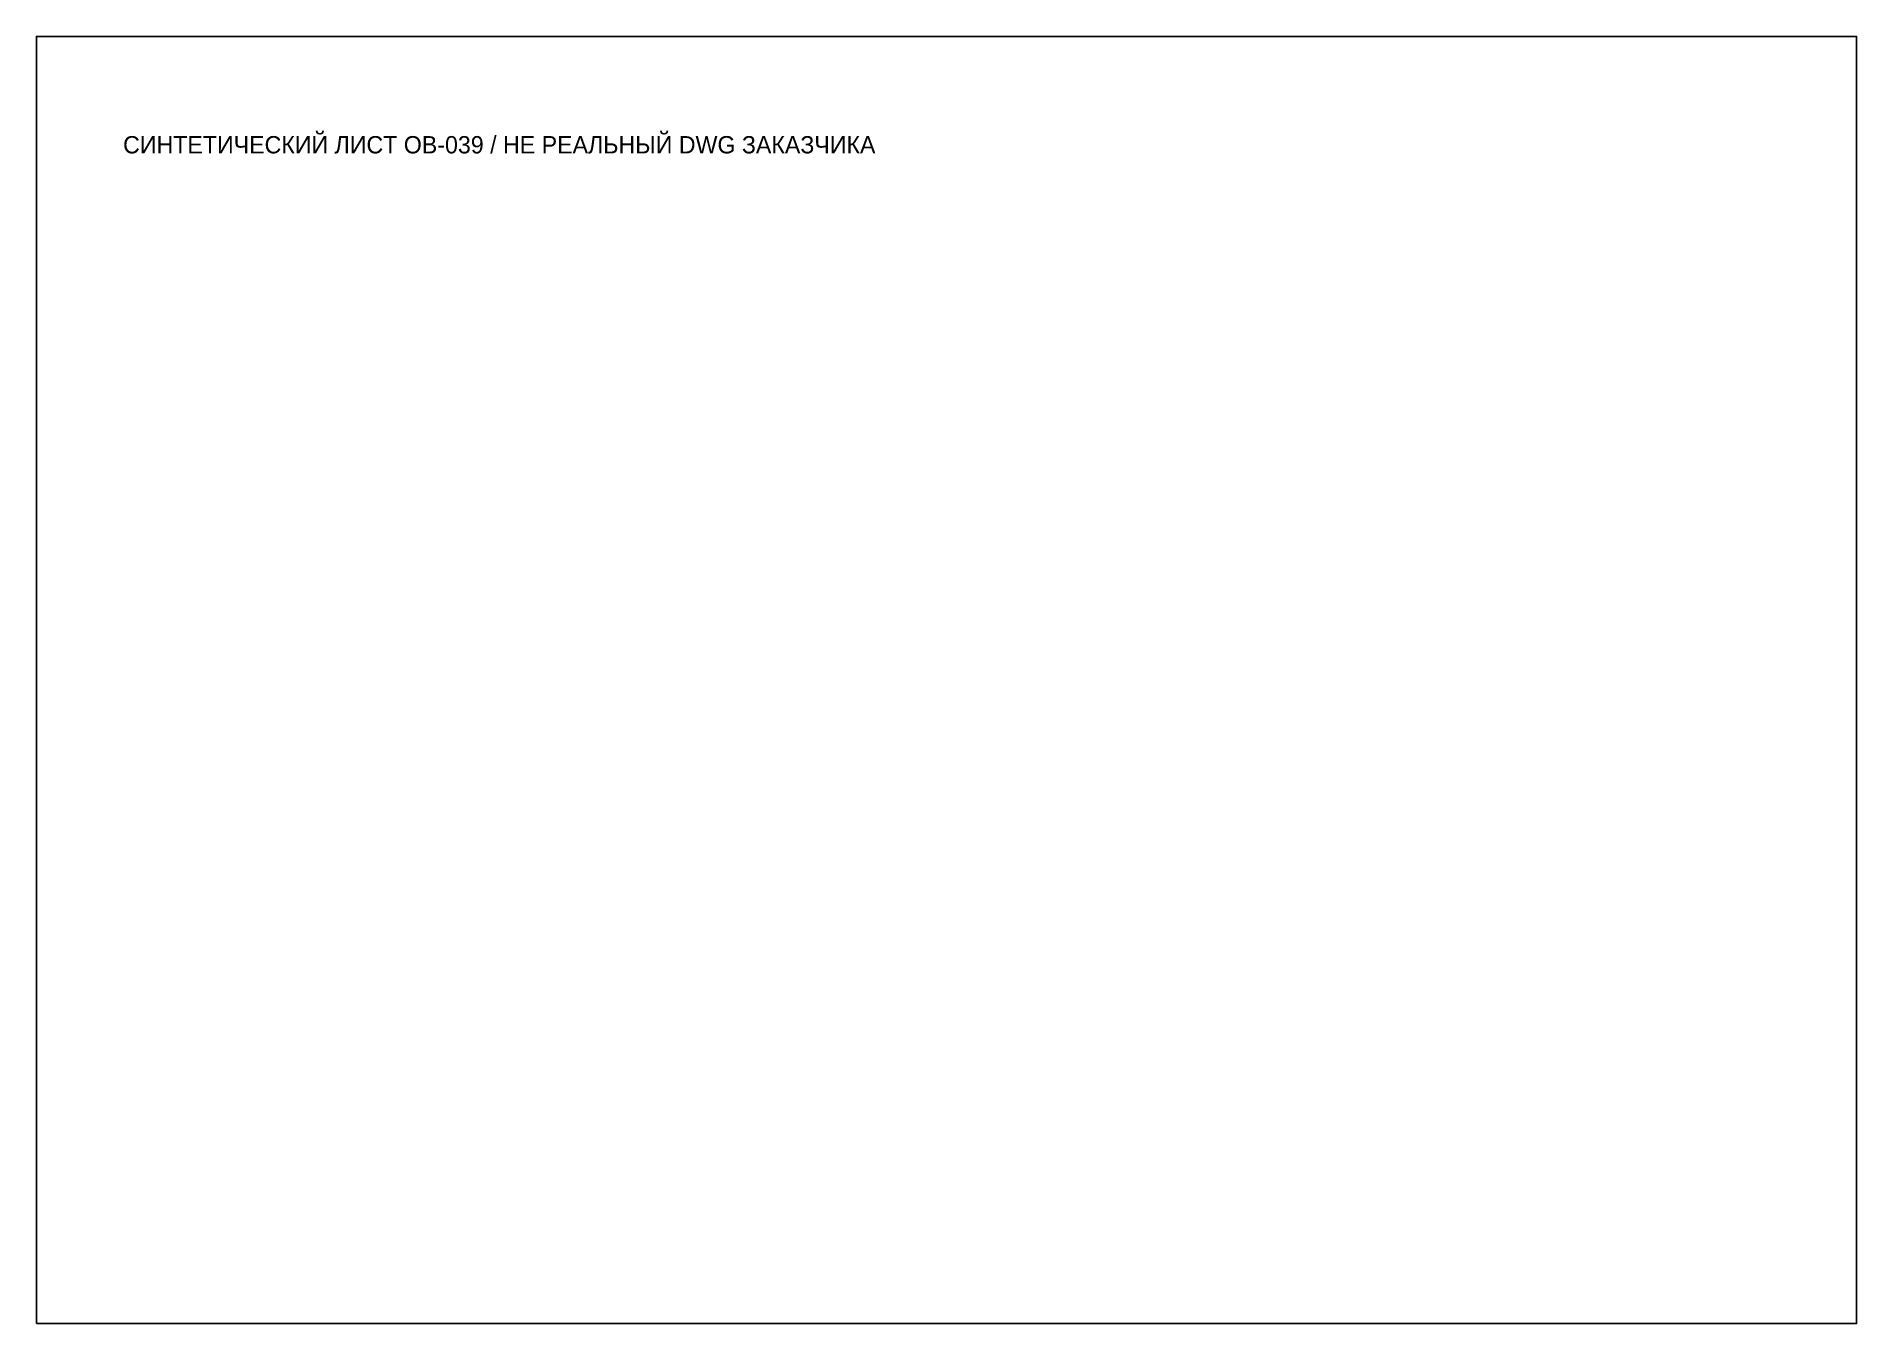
# Paper-space layout 'Лист 39' of a CAD drawing. Header units: millimetres. Extents: x 0 to 420, y 0 to 297.
import ezdxf

# ---------------------------------------------------------------- set-up
doc = ezdxf.new("R2010")
doc.units = ezdxf.units.MM
doc.layers.add('FRAME', color=7, linetype='Continuous')

psp = doc.layouts.new('Лист 39')

# ---------------------------------------------------------------- linework, layer by layer
at = {"layer": 'FRAME'}
psp.add_lwpolyline([(0, 0), (420, 0), (420, 297), (0, 297)], close=True, dxfattribs=at)

# ---------------------------------------------------------------- texts
psp.add_text('СИНТЕТИЧЕСКИЙ ЛИСТ ОВ-039 / НЕ РЕАЛЬНЫЙ DWG ЗАКАЗЧИКА', height=4, dxfattribs=at).set_placement((20, 270))

doc.saveas('drawing.dxf')
